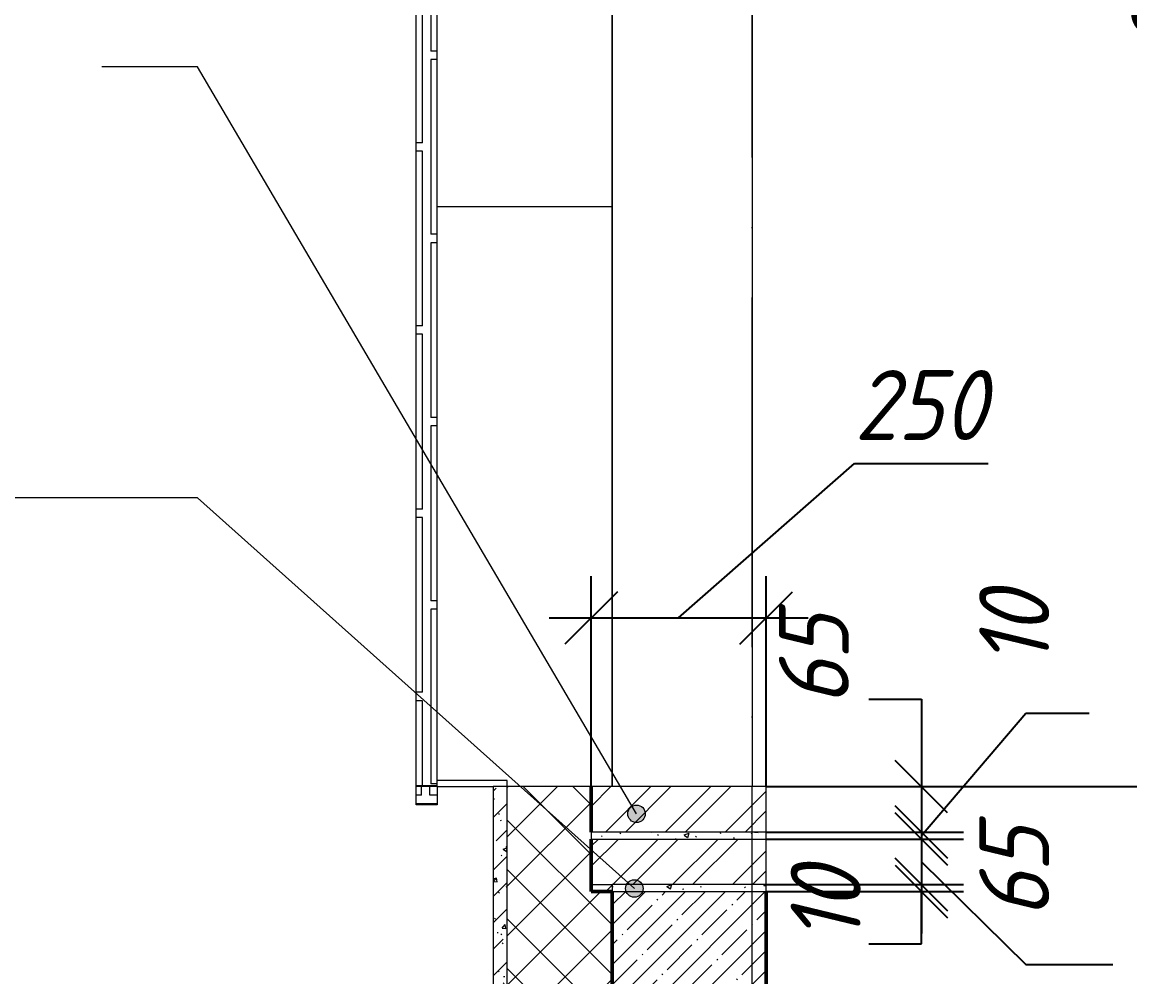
# Model space of a CAD drawing. Header units: millimetres. Extents: x -269418 to 201924, y -5890 to 98643.
# Drawn here: x 195901 to 197484, y 9078 to 10443 of the extents above; entities that cross this region are included whole.
import ezdxf

# ---------------------------------------------------------------- set-up
doc = ezdxf.new("R2010")
doc.units = ezdxf.units.MM
doc.linetypes.add('50_200_ШТРИХ_1Т_ш5_п1_п1_', pattern=[700, 500, -100, 0, -100])
for name, color, linetype, lineweight in [('A-ANNO-DIMS', 7, 'Continuous', 9), ('A-DETL', 7, 'Continuous', 9), ('A-DETL-4', 7, 'Continuous', 15), ('A-DETL-GENF-1', 7, 'Continuous', 5), ('A-WALL', 7, 'Continuous', 5), ('A-WALL-3', 7, 'Continuous', 50), ('A-WALL-FNSH-5', 7, 'Continuous', 5), ('A-WALL-PATT-2', 7, 'Continuous', 5), ('G-ANNO-DIMS', 7, 'Continuous', 9), ('G-ANNO-TEXT', 7, 'Continuous', 9), ('I-WALL', 7, 'Continuous', 5), ('Оси-1', 7, '50_200_ШТРИХ_1Т_ш5_п1_п1_', 9)]:
    doc.layers.add(name, color=color, linetype=linetype, lineweight=lineweight)
doc.layers.add('A-DETL-GENF-4', color=7, linetype='Continuous', lineweight=5, true_color=0x800000)
doc.styles.add('ISOCPEUR_I_7', font='isocpeui.ttf', dxfattribs={"width": 0.9, "height": 100})
doc.dimstyles.new('ISO-2_0_0_9К_СРЕДНИЙ_3', dxfattribs={"dimscale": 304.8, "dimtxt": 99.598118, "dimasz": 0.246063, "dimexe": 0.19685, "dimexo": 0, "dimgap": 0, "dimtad": 1, "dimdec": 0, "dimzin": 0, "dimdsep": 46, "dimtxsty": 'ISOCPEUR_I_7', "dimblk1": 'OBLIQUE', "dimblk2": 'OBLIQUE', "dimsah": 1, "dimcen": 0.09, "dimdle": 0.19685, "dimazin": 0, "dimtfac": 1, "dimtdec": 4, "dimtix": 1, "dimtmove": 1, "dimatfit": 3, "dimfxl": 1, "dimtvp": 1, "dimtolj": 1, "dimtzin": 0, "dimarcsym": 2})
doc.dimstyles.new('ISO-2_0_0_9К_СРЕДНИЙ_4', dxfattribs={"dimscale": 304.8, "dimtxt": 99.598118, "dimasz": 0.246063, "dimexe": 0.19685, "dimexo": 0, "dimgap": 0, "dimtad": 1, "dimdec": 0, "dimzin": 0, "dimdsep": 46, "dimtxsty": 'ISOCPEUR_I_7', "dimblk1": 'OBLIQUE', "dimblk2": 'OBLIQUE', "dimsah": 1, "dimcen": 0.09, "dimdle": 0.19685, "dimazin": 0, "dimtfac": 1, "dimtdec": 4, "dimtix": 1, "dimtmove": 0, "dimatfit": 3, "dimfxl": 1, "dimtvp": 1, "dimtolj": 1, "dimtzin": 0, "dimarcsym": 2})
pattern_1 = [(45, (196287.776, 4305), (-42.76865, 42.76865), []), (45, (196316.29, 4305), (-42.76865, 42.76865), [])]
pattern_2 = [(270, (198332.87, 11175.68), (154, 9e-15), [125, -137]), (180, (198397.87, 11175.68), (-3e-14, -262), [65, -89]), (270, (198397.87, 11175.68), (154, 9e-15), [125, -137]), (180, (198397.87, 11187.68), (-3e-14, -262), [65, -89]), (270, (198397.87, 11312.68), (154, 9e-15), [125, -137]), (270, (198332.87, 11312.68), (154, 9e-15), [125, -137]), (180, (198320.87, 11056.68), (-3e-14, -262), [65, -89]), (180, (198320.87, 11306.68), (-3e-14, -262), [65, -89]), (90, (198320.87, 11056.68), (154, -9e-15), [250, -12]), (90, (198255.87, 11056.68), (154, -9e-15), [250, -12])]

# ---------------------------------------------------------------- blocks, each defined once
blk = doc.blocks.new('_Oblique')
at = {"color": 0, "linetype": 'ByBlock', "lineweight": -2}
blk.add_line((-0.5, -0.5), (0.5, 0.5), dxfattribs=at)
blk = doc.blocks.new('DIMBLOCK569-АР1_Сечение б-б')
at = {"layer": 'A-ANNO-DIMS', "color": 0, "lineweight": -2, "transparency": 16777216}
for p, q in [((197111, 9474.8), (197186, 9474.8)), ((197186, 9474.8), (197186, 9350)), ((197186, 9410), (197186, 9225)), ((196964, 9350), (197246, 9350)), ((196964, 9285), (197246, 9285))]:
    blk.add_line(p, q, dxfattribs=at)
at = {"layer": 'Defpoints', "color": 0, "transparency": 16777216}
for p in [(196964, 9350), (196964, 9285), (197186, 9285)]:
    blk.add_point(p, dxfattribs=at)
at = {"layer": 'A-ANNO-DIMS', "color": 0, "lineweight": -2, "transparency": 16777216, "xscale": 75, "yscale": 75, "zscale": 75}
for p, rotation in [((197186, 9350), 90), ((197186, 9285), 270)]:
    blk.add_blockref('_Oblique', p, dxfattribs=dict(at, rotation=rotation))
at = {"layer": 'A-ANNO-DIMS', "color": 0, "transparency": 16777216, "insert": (196982.2, 9465.6), "char_height": 100, "width": 151.696, "attachment_point": 1, "rotation": 90, "line_spacing_factor": 1.149209, "style": 'ISOCPEUR_I_7'}
blk.add_mtext('\\A1;65', dxfattribs=at)
blk = doc.blocks.new('DIMBLOCK570-АР1_Сечение б-б')
at = {"layer": 'A-ANNO-DIMS', "color": 0, "lineweight": -2, "transparency": 16777216}
for p, q in [((197186, 9280), (197335.3, 9455.2)), ((197335.3, 9455.2), (197425.9, 9455.2)), ((197186, 9345), (197186, 9215)), ((196964, 9285), (197246, 9285)), ((196964, 9275), (197246, 9275))]:
    blk.add_line(p, q, dxfattribs=at)
at = {"layer": 'Defpoints', "color": 0, "transparency": 16777216}
for p in [(196964, 9285), (196964, 9275), (197186, 9275)]:
    blk.add_point(p, dxfattribs=at)
at = {"layer": 'A-ANNO-DIMS', "color": 0, "lineweight": -2, "transparency": 16777216, "xscale": 75, "yscale": 75, "zscale": 75}
for p, rotation in [((197186, 9285), 90), ((197186, 9275), 270)]:
    blk.add_blockref('_Oblique', p, dxfattribs=dict(at, rotation=rotation))
at = {"layer": 'A-ANNO-DIMS', "color": 0, "transparency": 16777216, "insert": (197268.6, 9521.9), "char_height": 100, "width": 128.711, "attachment_point": 1, "rotation": 90, "line_spacing_factor": 1.149209, "style": 'ISOCPEUR_I_7'}
blk.add_mtext('\\A1;10', dxfattribs=at)
blk = doc.blocks.new('DIMBLOCK571-АР1_Сечение б-б')
at = {"layer": 'A-ANNO-DIMS', "color": 0, "lineweight": -2, "transparency": 16777216}
for p, q in [((197186, 9335), (197186, 9150)), ((196964, 9275), (197246, 9275)), ((197186, 9242.5), (197335.3, 9095.5)), ((196964, 9210), (197246, 9210)), ((197335.3, 9095.5), (197459.6, 9095.5))]:
    blk.add_line(p, q, dxfattribs=at)
at = {"layer": 'Defpoints', "color": 0, "transparency": 16777216}
for p in [(196964, 9275), (196964, 9210), (197186, 9210)]:
    blk.add_point(p, dxfattribs=at)
at = {"layer": 'A-ANNO-DIMS', "color": 0, "lineweight": -2, "transparency": 16777216, "xscale": 75, "yscale": 75, "zscale": 75}
for p, rotation in [((197186, 9275), 90), ((197186, 9210), 270)]:
    blk.add_blockref('_Oblique', p, dxfattribs=dict(at, rotation=rotation))
at = {"layer": 'A-ANNO-DIMS', "color": 0, "transparency": 16777216, "insert": (197268.6, 9162.1), "char_height": 100, "width": 151.696, "attachment_point": 1, "rotation": 90, "line_spacing_factor": 1.149209, "style": 'ISOCPEUR_I_7'}
blk.add_mtext('\\A1;65', dxfattribs=at)
blk = doc.blocks.new('DIMBLOCK572-АР1_Сечение б-б')
at = {"layer": 'A-ANNO-DIMS', "color": 0, "lineweight": -2, "transparency": 16777216}
for p, q in [((197186, 9270), (197186, 9140)), ((196964, 9210), (197246, 9210)), ((196964, 9200), (197246, 9200)), ((197186, 9125), (197186, 9200)), ((197111, 9125), (197186, 9125))]:
    blk.add_line(p, q, dxfattribs=at)
at = {"layer": 'Defpoints', "color": 0, "transparency": 16777216}
for p in [(196964, 9210), (196964, 9200), (197186, 9200)]:
    blk.add_point(p, dxfattribs=at)
at = {"layer": 'A-ANNO-DIMS', "color": 0, "lineweight": -2, "transparency": 16777216, "xscale": 75, "yscale": 75, "zscale": 75}
for p, rotation in [((197186, 9210), 90), ((197186, 9200), 270)]:
    blk.add_blockref('_Oblique', p, dxfattribs=dict(at, rotation=rotation))
at = {"layer": 'A-ANNO-DIMS', "color": 0, "transparency": 16777216, "insert": (196999.1, 9127.3), "char_height": 100, "width": 128.711, "attachment_point": 1, "rotation": 90, "line_spacing_factor": 1.149209, "style": 'ISOCPEUR_I_7'}
blk.add_mtext('\\A1;10', dxfattribs=at)
blk = doc.blocks.new('DIMBLOCK573-АР1_Сечение б-б')
at = {"layer": 'A-ANNO-DIMS', "color": 0, "lineweight": -2, "transparency": 16777216}
for p, q in [((196839, 9591.1), (197090.2, 9812.2)), ((197090.2, 9812.2), (197281.4, 9812.2)), ((196714, 9350), (196714, 9651.1)), ((196964, 9350), (196964, 9651.1)), ((196654, 9591.1), (197024, 9591.1))]:
    blk.add_line(p, q, dxfattribs=at)
at = {"layer": 'Defpoints', "color": 0, "transparency": 16777216}
for p in [(196964, 9591.1), (196714, 9350), (196964, 9350)]:
    blk.add_point(p, dxfattribs=at)
at = {"layer": 'A-ANNO-DIMS', "color": 0, "lineweight": -2, "transparency": 16777216, "xscale": 75, "yscale": 75, "zscale": 75, "rotation": 180}
blk.add_blockref('_Oblique', (196714, 9591.1), dxfattribs=at)
at = {"layer": 'A-ANNO-DIMS', "color": 0, "lineweight": -2, "transparency": 16777216, "xscale": 75, "yscale": 75, "zscale": 75}
blk.add_blockref('_Oblique', (196964, 9591.1), dxfattribs=at)
at = {"layer": 'A-ANNO-DIMS', "color": 0, "transparency": 16777216, "insert": (197090.2, 9945.6), "char_height": 100, "width": 227.543, "attachment_point": 1, "line_spacing_factor": 1.149209, "style": 'ISOCPEUR_I_7'}
blk.add_mtext('\\A1;250', dxfattribs=at)
blk = doc.blocks.new('DIMBLOCK575-АР1_Сечение б-б')
at = {"layer": 'A-ANNO-DIMS', "color": 0, "lineweight": -2, "transparency": 16777216}
for p, q in [((197586, 8340), (197586, 9410)), ((196964, 9350), (197646, 9350)), ((197324, 8400), (197646, 8400))]:
    blk.add_line(p, q, dxfattribs=at)
at = {"layer": 'Defpoints', "color": 0, "transparency": 16777216}
for p in [(196964, 9350), (197586, 9350), (197324, 8400)]:
    blk.add_point(p, dxfattribs=at)
at = {"layer": 'A-ANNO-DIMS', "color": 0, "lineweight": -2, "transparency": 16777216, "xscale": 75, "yscale": 75, "zscale": 75}
for p, rotation in [((197586, 9350), 90), ((197586, 8400), 270)]:
    blk.add_blockref('_Oblique', p, dxfattribs=dict(at, rotation=rotation))
at = {"layer": 'A-ANNO-DIMS', "color": 0, "transparency": 16777216, "insert": (197536, 8875), "char_height": 100, "width": 227.543, "attachment_point": 5, "rotation": 90, "style": 'ISOCPEUR_I_7'}
blk.add_mtext('\\A1;950', dxfattribs=at)
blk = doc.blocks.new('DIMBLOCK576-АР1_Сечение б-б')
at = {"layer": 'A-ANNO-DIMS', "color": 0, "lineweight": -2, "transparency": 16777216}
for p, q in [((197586, 9290), (197586, 11760)), ((197244, 11700), (197646, 11700)), ((196964, 9350), (197646, 9350))]:
    blk.add_line(p, q, dxfattribs=at)
at = {"layer": 'Defpoints', "color": 0, "transparency": 16777216}
for p in [(197244, 11700), (197586, 11700), (196964, 9350)]:
    blk.add_point(p, dxfattribs=at)
at = {"layer": 'A-ANNO-DIMS', "color": 0, "lineweight": -2, "transparency": 16777216, "xscale": 75, "yscale": 75, "zscale": 75}
for p, rotation in [((197586, 11700), 90), ((197586, 9350), 270)]:
    blk.add_blockref('_Oblique', p, dxfattribs=dict(at, rotation=rotation))
at = {"layer": 'A-ANNO-DIMS', "color": 0, "transparency": 16777216, "insert": (197536, 10525), "char_height": 100, "width": 303.391, "attachment_point": 5, "rotation": 90, "style": 'ISOCPEUR_I_7'}
blk.add_mtext('\\A1;2350', dxfattribs=at)

msp = doc.modelspace()

# ---------------------------------------------------------------- hatches: boundary and pattern name
at = {"layer": 'A-DETL-GENF-1'}
h = msp.add_hatch(dxfattribs=at)
h.set_pattern_fill('FP_143', color=256, style=0, pattern_type=2)
h.set_pattern_definition([(50, (196287.776, 4305), (72.87376, -6.3761), [7.62, -83.82]), (355, (196287.776, 4305), (-14.097, 76.4224), [6.096, -67.056]), (100.451, (196293.85, 4304.47), (58.777, 70.0469), [6.476, -71.236]), (46.184, (196287.78, 4325.32), (108.4314, -16.8175), [11.43, -125.73]), (96.636, (196296.81, 4323.92), (94.961, 98.9709), [9.714, -106.854]), (351.184, (196287.78, 4325.32), (94.9623, 98.9702), [9.144, -100.584]), (21, (196297.936, 4320.24), (60.64565, -40.90654), [7.62, -83.82]), (326, (196297.936, 4320.24), (24.7208, 73.6749), [6.096, -67.056]), (71.451, (196302.99, 4316.83), (85.3669, 32.7687), [6.476, -71.236]), (37.5, (196287.776, 4305), (1.23552, 33.82243), [1.676, -64.567, 1.676, -66.396, -67.31]), (37.5, (196287.776, 4305), (1.23552, 33.82243), [-134.315, 1.676, -65.634]), (7.5, (196287.776, 4305), (26.72815, 40.07255), [1.676, -37.135, 1.676, -63.043, -25.654]), (7.5, (196287.776, 4305), (26.72815, 40.07255), [-103.53, 1.676, -23.978]), (327.5, (196265.12, 4305), (54.23632, -2.29212), [1.676, -23.724, 1.676, -77.572, -105.156]), (327.5, (196265.12, 4305), (54.23632, -2.29212), [-104.648, 1.676, -103.48]), (317.5, (196254.96, 4305), (59.2516, 10.17014), [1.676, -31.344, 1.676, -50.952, -74.676]), (317.5, (196254.96, 4305), (59.2516, 10.17014), [-85.649, 1.676, -73])])
h.paths.add_polyline_path([(196964, 9200), (196964, 9210), (196744, 9210), (196744, 9200)], flags=0)
h.paths.add_polyline_path([(196714, 9275), (196964, 9275), (196964, 9285), (196714, 9285)], flags=0)
at = {"layer": 'A-DETL-GENF-4'}
h = msp.add_hatch(dxfattribs=at)
h.set_pattern_fill('FP_138', color=256, style=0, pattern_type=2)
h.set_pattern_definition(pattern_1)
h.paths.add_polyline_path([(196714, 9210), (196964, 9210), (196964, 9275), (196714, 9275)], flags=0)
h.paths.add_polyline_path([(196744, 9285), (196964, 9285), (196964, 9350), (196714, 9350), (196714, 9285)], flags=0)
at = {"layer": 'A-WALL-PATT-2'}
h = msp.add_hatch(dxfattribs=at)
h.set_pattern_fill('FP_142', color=256, style=0, pattern_type=2)
h.set_pattern_definition(pattern_2)
h.paths.add_polyline_path([(196494, 9351), (196494, 11700), (196464, 11700), (196464, 9351)], flags=0)
h = msp.add_hatch(dxfattribs=at)
h.set_pattern_fill('FP_142', color=256, style=0, pattern_type=2)
h.set_pattern_definition(pattern_2)
h.paths.add_polyline_path([(196494, 9350), (196494, 9351), (196464, 9351), (196464, 9350)], flags=0)
h = msp.add_hatch(dxfattribs=at)
h.set_pattern_fill('FP_141', color=256, style=0, pattern_type=2)
h.set_pattern_definition([(180, (195423.27, 8478.54), (-2e-14, -154), [125, -137]), (90, (195423.27, 8413.54), (-262, 2e-14), [65, -89]), (180, (195423.27, 8413.54), (-2e-14, -154), [125, -137]), (90, (195435.27, 8413.54), (-262, 2e-14), [65, -89]), (180, (195560.27, 8413.54), (-2e-14, -154), [125, -137]), (180, (195560.27, 8478.54), (-2e-14, -154), [125, -137]), (90, (195304.27, 8490.54), (-262, 2e-14), [65, -89]), (90, (195554.27, 8490.54), (-262, 2e-14), [65, -89]), (0, (195304.27, 8490.54), (0, -154), [250, -12]), (0, (195304.27, 8555.54), (0, -154), [250, -12])])
h.paths.add_polyline_path([(196494, 9324.1), (196494, 9350), (196464, 9350), (196464, 9324.1)], flags=0)
h = msp.add_hatch(dxfattribs=at)
h.set_pattern_fill('FP_139', color=256, style=0, pattern_type=2)
h.set_pattern_definition([(45, (196287.776, 4305), (-37.7171, 37.7171), [53.34, -8.89, 1.778, -8.89]), (45, (196287.776, 4342.694), (-37.7171, 37.7171), []), (50, (196287.776, 4305), (63.7639, -5.57885), [6.668, -73.343]), (355, (196287.776, 4305), (-12.3349, 66.8695), [5.334, -58.674]), (100.451, (196293.09, 4304.535), (51.43036, 61.291), [5.667, -62.332]), (46.184, (196287.776, 4322.78), (94.8772, -14.7148), [10.001, -110.014]), (96.636, (196295.68, 4321.55), (83.0912, 86.5993), [8.5, -93.497]), (351.184, (196287.78, 4322.78), (83.092, 86.5993), [8.001, -88.011]), (21, (196296.666, 4318.335), (53.0645, -35.7927), [6.667, -73.342]), (326, (196296.666, 4318.335), (21.6307, 64.4655), [5.334, -58.674]), (71.451, (196301.09, 4315.35), (74.69646, 28.6724), [5.667, -62.332]), (37.5, (196287.776, 4305), (1.08041, 29.59427), [1.676, -56.286, 1.676, -57.887, -58.896]), (37.5, (196287.776, 4305), (1.08041, 29.59427), [-117.526, 1.676, -57.22]), (7.5, (196287.776, 4305), (23.38637, 35.0635), [1.676, -32.283, 1.676, -54.953, -22.447]), (7.5, (196287.776, 4305), (23.38637, 35.0635), [-90.589, 1.676, -20.771]), (327.5, (196267.95, 4305), (47.45657, -2.00547), [1.676, -20.549, 1.676, -67.666, -92.011]), (327.5, (196267.95, 4305), (47.45657, -2.00547), [-91.567, 1.676, -90.335]), (317.5, (196259.06, 4305), (51.84495, 8.89904), [1.676, -27.216, 1.676, -44.374, -65.341]), (317.5, (196259.06, 4305), (51.84495, 8.89904), [-74.943, 1.676, -63.665])])
h.paths.add_polyline_path([(196594, 8886.3), (196594, 9350), (196574, 9350), (196574, 8886.3), (196583.6, 8886.3)], flags=0)
h = msp.add_hatch(dxfattribs=at)
h.set_pattern_fill('FP_136', color=256, style=0, pattern_type=2)
h.set_pattern_definition([(45, (196287.776, 4305), (-35.35534, 35.35534), []), (135, (196287.776, 4305), (-35.35534, -35.35534), [])])
h.paths.add_polyline_path([(196744, 8520), (196744, 9200), (196714, 9200), (196713.8, 9350), (196594, 9350), (196594, 8520)], flags=0)
h = msp.add_hatch(dxfattribs=at)
h.set_pattern_fill('FP_138', color=256, style=0, pattern_type=2)
h.set_pattern_definition(pattern_1)
h.paths.add_polyline_path([(196744, 9200), (196744, 9210), (196964, 9210), (196964, 9275), (196714, 9275), (196714, 9200)], flags=0)
h.paths.add_polyline_path([(196714, 9285), (196964, 9285), (196964, 9350), (196714, 9350)], flags=0)
h = msp.add_hatch(dxfattribs=at)
h.set_pattern_fill('FP_135', color=256, style=0, pattern_type=2)
h.set_pattern_definition([(45, (196287.776, 4305), (-28.51267, 28.51267), []), (45, (196316.29, 4305), (-28.51267, 28.51267), [50.403, -10.081, 1.676, -8.404])])
h.paths.add_polyline_path([(196744, 8320), (196964, 8320), (196964, 9200), (196744, 9200), (196744, 8734.7)], flags=0)
at = {"layer": 'G-ANNO-TEXT'}
h = msp.add_hatch(color=256, dxfattribs=at)
edge = h.paths.add_edge_path(flags=0)
edge.add_arc((196778.8, 9311.1), 12.5, 0, 360)
h = msp.add_hatch(color=256, dxfattribs=at)
edge = h.paths.add_edge_path(flags=0)
edge.add_arc((196775.7, 9204.3), 12.5, 0, 360)

# ---------------------------------------------------------------- linework, layer by layer
at = {"layer": 'A-DETL'}
for p, q in [((196714, 9350), (196714, 9350)), ((196964, 9285), (196714, 9285)), ((196714, 9285), (196714, 9275)), ((196964, 9275), (196964, 9285)), ((196714, 9275), (196964, 9275)), ((196964, 9210), (196744, 9210)), ((196744, 9210), (196744, 9200)), ((196744, 9200), (196964, 9200)), ((196964, 9200), (196964, 9210))]:
    msp.add_line(p, q, dxfattribs=at)
at = {"layer": 'A-DETL-4'}
for p, q in [((196964, 9350), (196714, 9350)), ((196964, 9350), (196714, 9350)), ((196714, 9350), (196714, 9285)), ((196964, 9285), (196964, 9350)), ((196964, 9285), (196964, 9350)), ((196714, 9275), (196714, 9210)), ((196964, 9210), (196964, 9275)), ((196964, 9210), (196964, 9275)), ((196714, 9210), (196744, 9210))]:
    msp.add_line(p, q, dxfattribs=at)
at = {"layer": 'A-WALL'}
for p, q in [((196494, 9350), (196494, 11700)), ((196744, 9350), (196744, 11700)), ((196744, 11700), (196744, 9350)), ((196944, 11700), (196944, 9350)), ((196744, 10179.1), (196494, 10179.1)), ((196594, 9358.5), (196494, 9358.5)), ((196594, 9350), (196594, 9358.5)), ((196494, 9350), (196574, 9350)), ((196714, 9350), (196594, 9350)), ((196594, 8886.3), (196594, 9350)), ((196744, 8520), (196744, 9200))]:
    msp.add_line(p, q, dxfattribs=at)
at = {"layer": 'A-WALL-3'}
for p, q in [((196714, 9285), (196714, 9350)), ((196714, 9200), (196714, 9275)), ((196744, 9200), (196714, 9200)), ((196744, 9200), (196744, 8320)), ((196964, 8320), (196964, 9200))]:
    msp.add_line(p, q, dxfattribs=at)
at = {"layer": 'A-WALL-FNSH-5'}
for p, q in [((196594, 9350), (196574, 9350)), ((196574, 9350), (196574, 8890))]:
    msp.add_line(p, q, dxfattribs=at)
at = {"layer": 'G-ANNO-DIMS'}
msp.add_line((196964, 9350), (197929.5, 9350), dxfattribs=at)
at = {"layer": 'G-ANNO-TEXT'}
for p, q in [((196151.2, 10379.3), (196014.7, 10379.3)), ((196778.8, 9311.1), (196151.2, 10379.3)), ((196151.2, 9762.9), (195729.4, 9762.9)), ((196775.7, 9204.3), (196151.2, 9762.9))]:
    msp.add_line(p, q, dxfattribs=at)
for centre in [(196778.8, 9311.1), (196775.7, 9204.3)]:
    msp.add_circle(centre, 12.5, dxfattribs=at)
at = {"layer": 'I-WALL'}
for p, q in [((196464, 9350), (196464, 11700)), ((196494, 9351), (196464, 9351)), ((196464, 9324.1), (196464, 9350)), ((196494, 9350), (196464, 9350)), ((196494, 9350), (196494, 9324.1)), ((196494, 9324.1), (196464, 9324.1))]:
    msp.add_line(p, q, dxfattribs=at)
at = {"layer": 'Оси-1'}
msp.add_line((196944, 7449.3), (196944, 12121.8), dxfattribs=at)

# ---------------------------------------------------------------- dimensions: what is measured, and where the dimension line sits
at = {"layer": 'A-ANNO-DIMS'}
for base, p1, p2, override, picture, middle in [((197586, 11700), (196964, 9350), (197244, 11700), {"dimpost": '<>', "dimfxl": 2366.622065}, 'DIMBLOCK576-АР1_Сечение б-б', (197536, 10525)), ((197586, 9350), (197324, 8400), (196964, 9350), {"dimpost": '<>', "dimfxl": 1015.923225}, 'DIMBLOCK575-АР1_Сечение б-б', (197536, 8875))]:
    dim = msp.add_linear_dim(base=base, p1=p1, p2=p2, angle=90, dimstyle='ISO-2_0_0_9К_СРЕДНИЙ_4', override=override, dxfattribs=at)
    dim.commit()
    dim.dimension.update_dxf_attribs({"geometry": picture, "text_midpoint": middle})
dim = msp.add_linear_dim(base=(196964, 9591.1), p1=(196714, 9350), p2=(196964, 9350), dimstyle='ISO-2_0_0_9К_СРЕДНИЙ_3', override={"dimpost": '<>', "dimfxl": 250}, dxfattribs=at)
dim.commit()
dim.dimension.update_dxf_attribs({"geometry": 'DIMBLOCK573-АР1_Сечение б-б', "text_midpoint": (197090.2, 9812.2), "dimtype": 160})
for base, p1, p2, override, picture, middle in [((197186, 9275), (196964, 9285), (196964, 9275), {"dimpost": '<>', "dimfxl": 10}, 'DIMBLOCK570-АР1_Сечение б-б', (197335.3, 9455.2)), ((197186, 9285), (196964, 9350), (196964, 9285), {"dimpost": '<>', "dimfxl": 65}, 'DIMBLOCK569-АР1_Сечение б-б', (197122.1, 9474.8)), ((197186, 9210), (196964, 9275), (196964, 9210), {"dimpost": '<>', "dimfxl": 65}, 'DIMBLOCK571-АР1_Сечение б-б', (197335.3, 9095.5)), ((197186, 9200), (196964, 9210), (196964, 9200), {"dimpost": '<>', "dimfxl": 10}, 'DIMBLOCK572-АР1_Сечение б-б', (197122.1, 9138.4))]:
    dim = msp.add_linear_dim(base=base, p1=p1, p2=p2, angle=90, dimstyle='ISO-2_0_0_9К_СРЕДНИЙ_3', override=override, dxfattribs=at)
    dim.commit()
    dim.dimension.update_dxf_attribs({"geometry": picture, "text_midpoint": middle, "dimtype": 160, "text_rotation": 90})

doc.saveas('drawing.dxf')
